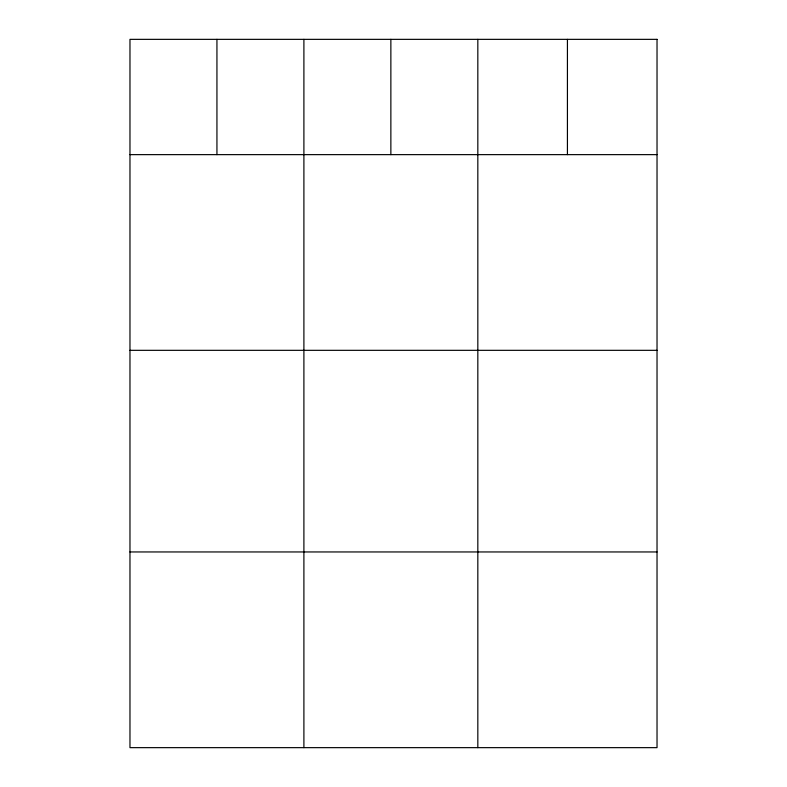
<?xml version="1.0" encoding="UTF-8"?>
<svg xmlns="http://www.w3.org/2000/svg" width="787" height="787" viewBox="0 0 787 787"><rect width="100%" height="100%" fill="white"/><g stroke="black" fill="none" stroke-linecap="round" stroke-linejoin="round"><path stroke-width="1.18" d="M129.973 154.636L657.027 154.636M129.973 350.323L657.027 350.323M129.973 551.953L657.027 551.953M567.427 39.35L567.427 154.636M477.827 39.35L477.827 747.65M390.864 39.35L390.864 154.636M303.9 39.35L303.9 747.65M216.937 39.35L216.937 154.636M657.027 39.35L129.973 39.35L129.973 747.65L657.027 747.65L657.027 39.35"/></g></svg>
